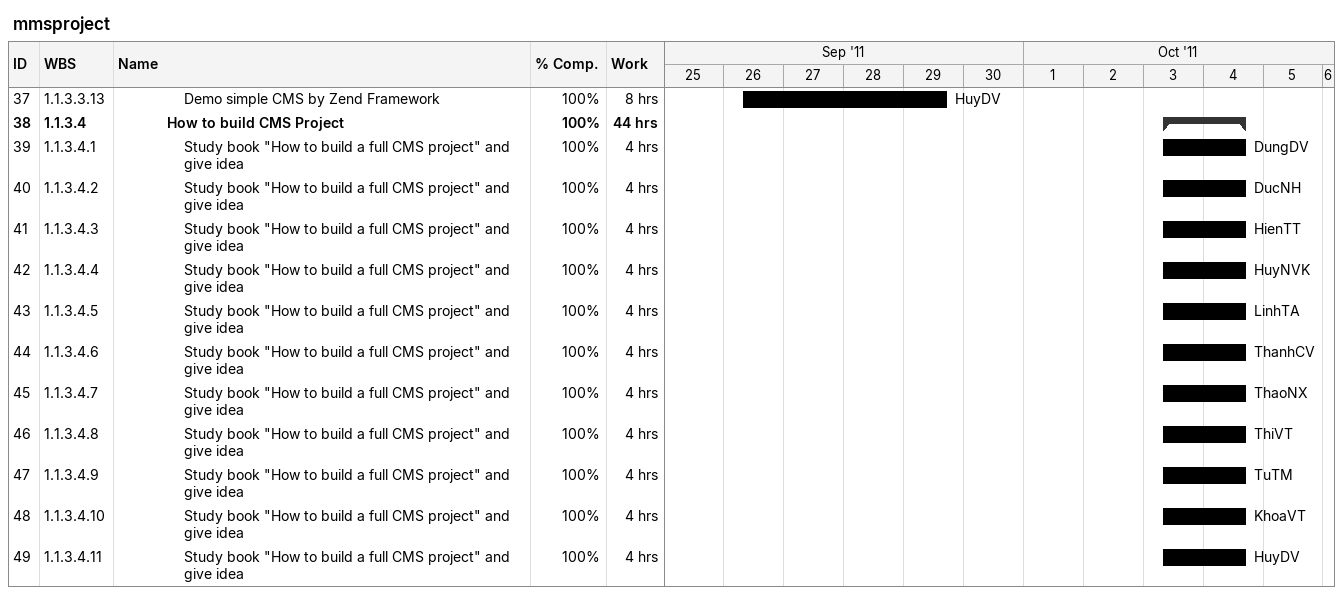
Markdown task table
mmsproject

| ID | WBS | Task | Start | Finish | Resources | % complete | Work (h) |
|---|---|---|---|---|---|---|---|
| 37 | 1.1.3.3.13 | Demo simple CMS by Zend Framework | 2011-09-26 | 2011-09-29 | HuyDV | 100 | 8 |
| 38 | 1.1.3.4 | **How to build CMS Project** | 2011-10-03 | 2011-10-04 |  | 100 | 44 |
| 39 | 1.1.3.4.1 | Study book "How to build a full CMS project" and give idea | 2011-10-03 | 2011-10-04 | DungDV | 100 | 4 |
| 40 | 1.1.3.4.2 | Study book "How to build a full CMS project" and give idea | 2011-10-03 | 2011-10-04 | DucNH | 100 | 4 |
| 41 | 1.1.3.4.3 | Study book "How to build a full CMS project" and give idea | 2011-10-03 | 2011-10-04 | HienTT | 100 | 4 |
| 42 | 1.1.3.4.4 | Study book "How to build a full CMS project" and give idea | 2011-10-03 | 2011-10-04 | HuyNVK | 100 | 4 |
| 43 | 1.1.3.4.5 | Study book "How to build a full CMS project" and give idea | 2011-10-03 | 2011-10-04 | LinhTA | 100 | 4 |
| 44 | 1.1.3.4.6 | Study book "How to build a full CMS project" and give idea | 2011-10-03 | 2011-10-04 | ThanhCV | 100 | 4 |
| 45 | 1.1.3.4.7 | Study book "How to build a full CMS project" and give idea | 2011-10-03 | 2011-10-04 | ThaoNX | 100 | 4 |
| 46 | 1.1.3.4.8 | Study book "How to build a full CMS project" and give idea | 2011-10-03 | 2011-10-04 | ThiVT | 100 | 4 |
| 47 | 1.1.3.4.9 | Study book "How to build a full CMS project" and give idea | 2011-10-03 | 2011-10-04 | TuTM | 100 | 4 |
| 48 | 1.1.3.4.10 | Study book "How to build a full CMS project" and give idea | 2011-10-03 | 2011-10-04 | KhoaVT | 100 | 4 |
| 49 | 1.1.3.4.11 | Study book "How to build a full CMS project" and give idea | 2011-10-03 | 2011-10-04 | HuyDV | 100 | 4 |
